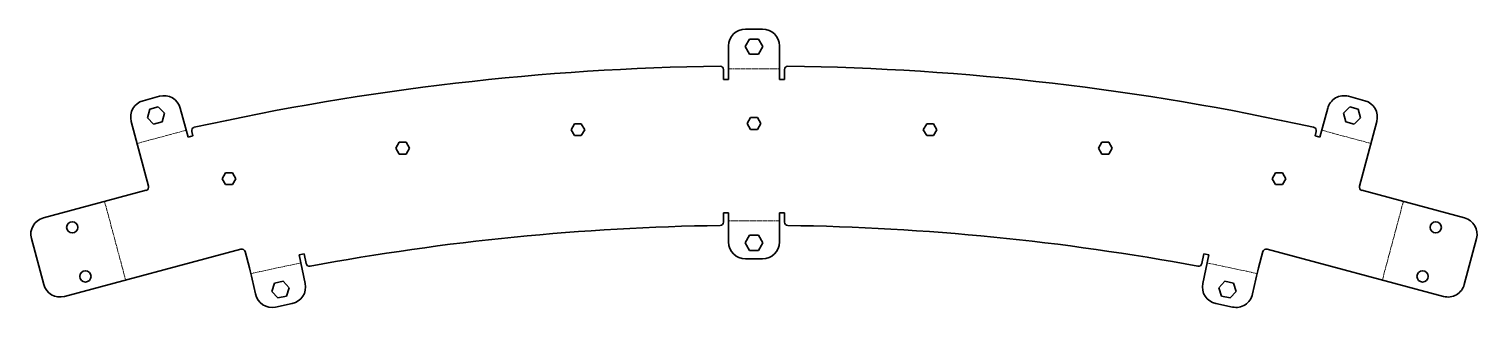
# Model space of a CAD drawing. Header units: inches. Extents: x -1 to 855, y -1 to 164.
import ezdxf

# ---------------------------------------------------------------- set-up
doc = ezdxf.new("R2010")
doc.units = ezdxf.units.IN
doc.header["$MEASUREMENT"] = 0
doc.linetypes.add('Chain', pattern=[13.68, 9.12, -1.14, 2.28, -1.14])
doc.layers.add('SIMUMAK Bend Centerline (ISO)', color=7, linetype='Chain', lineweight=9)
doc.layers.add('SIMUMAK Visible (ISO)', color=7, linetype='Continuous', lineweight=35)

# ---------------------------------------------------------------- blocks, each defined once
blk = doc.blocks.new('PTM-03-COSSL01_Sheet_2_PTM-03-COSSL01 (desplegada)')
at = {"layer": 'SIMUMAK Bend Centerline (ISO)', "ltscale": 0.263158}
for p, q in [((-11.47, 84.5), (18.53, 84.5)), ((-360.52, 40.4), (-331.55, 48.17)), ((338.62, 48.17), (367.59, 40.4)), ((-379.71, 6.15), (-367.28, -40.22)), ((374.35, -40.22), (386.77, 6.15)), ((18.53, -5.37), (-11.47, -5.37)), ((-263.88, -30.12), (-293.39, -36.37)), ((300.46, -36.37), (270.95, -30.12))]:
    blk.add_line(p, q, dxfattribs=at)
at = {"layer": 'SIMUMAK Visible (ISO)'}
for p, q in [((-1.47, 107.93), (8.53, 107.93)), ((-11.47, 78.06), (-11.47, 97.93)), ((-1.66, 97.53), (0.94, 102.03)), ((0.94, 93.03), (-1.66, 97.53)), ((0.94, 102.03), (6.13, 102.03)), ((6.13, 102.03), (8.73, 97.53)), ((8.73, 97.53), (6.13, 93.03)), ((18.53, 97.93), (18.53, 78.06)), ((6.13, 93.03), (0.94, 93.03)), ((-14.47, 78.06), (-14.47, 84)), ((-11.47, 78.06), (-14.47, 78.06)), ((21.53, 78.06), (18.53, 78.06)), ((21.53, 84), (21.53, 78.06)), ((-356.93, 65.63), (-347.27, 68.22)), ((-354.43, 55.53), (-353.08, 60.55)), ((-353.08, 60.55), (-348.07, 61.9)), ((-348.07, 61.9), (-344.39, 58.22)), ((-335.02, 61.15), (-330.48, 44.17)), ((342.09, 61.15), (337.54, 44.17)), ((351.46, 58.22), (355.13, 61.9)), ((364, 65.63), (354.34, 68.22)), ((355.13, 61.9), (360.15, 60.55)), ((360.15, 60.55), (361.5, 55.53)), ((-353.76, 15.17), (-364, 53.38)), ((-350.76, 51.86), (-354.43, 55.53)), ((-345.74, 53.2), (-350.76, 51.86)), ((-344.39, 58.22), (-345.74, 53.2)), ((-104.44, 48.5), (-102.42, 52)), ((-102.42, 52), (-98.38, 52)), ((-98.38, 52), (-96.36, 48.5)), ((-0.51, 52.13), (1.51, 55.63)), ((1.51, 48.63), (-0.51, 52.13)), ((1.51, 55.63), (5.56, 55.63)), ((5.56, 55.63), (7.58, 52.13)), ((7.58, 52.13), (5.56, 48.63)), ((103.43, 48.5), (105.45, 52)), ((105.45, 52), (109.49, 52)), ((109.49, 52), (111.51, 48.5)), ((352.81, 53.2), (351.46, 58.22)), ((357.82, 51.86), (352.81, 53.2)), ((361.5, 55.53), (357.82, 51.86)), ((360.83, 15.17), (371.07, 53.38)), ((-327.58, 44.94), (-330.48, 44.17)), ((-328.25, 47.44), (-327.58, 44.94)), ((-102.42, 45), (-104.44, 48.5)), ((-98.38, 45), (-102.42, 45)), ((-96.36, 48.5), (-98.38, 45)), ((5.56, 48.63), (1.51, 48.63)), ((105.45, 45), (103.43, 48.5)), ((109.49, 45), (105.45, 45)), ((111.51, 48.5), (109.49, 45)), ((334.65, 44.94), (335.32, 47.44)), ((337.54, 44.17), (334.65, 44.94)), ((-207.87, 37.63), (-205.85, 41.13)), ((-205.85, 34.13), (-207.87, 37.63)), ((-205.85, 41.13), (-201.81, 41.13)), ((-201.81, 41.13), (-199.79, 37.63)), ((-199.79, 37.63), (-201.81, 34.13)), ((206.86, 37.63), (208.88, 41.13)), ((208.88, 34.13), (206.86, 37.63)), ((208.88, 41.13), (212.92, 41.13)), ((212.92, 41.13), (214.94, 37.63)), ((214.94, 37.63), (212.92, 34.13)), ((-201.81, 34.13), (-205.85, 34.13)), ((212.92, 34.13), (208.88, 34.13)), ((-310.3, 19.57), (-308.27, 23.07)), ((-308.27, 16.07), (-310.3, 19.57)), ((-308.27, 23.07), (-304.23, 23.07)), ((-304.23, 23.07), (-302.21, 19.57)), ((-302.21, 19.57), (-304.23, 16.07)), ((309.28, 19.57), (311.3, 23.07)), ((311.3, 16.07), (309.28, 19.57)), ((311.3, 23.07), (315.34, 23.07)), ((315.34, 23.07), (317.36, 19.57)), ((317.36, 19.57), (315.34, 16.07)), ((-355.18, 12.72), (-415.82, -3.53)), ((-304.23, 16.07), (-308.27, 16.07)), ((315.34, 16.07), (311.3, 16.07)), ((422.89, -3.53), (362.25, 12.72)), ((-14.47, -0.48), (-11.47, -0.48)), ((-14.47, -6.01), (-14.47, -0.48)), ((-11.47, -17.77), (-11.47, -0.48)), ((18.53, -0.48), (18.53, -17.77)), ((18.53, -0.48), (21.53, -0.48)), ((21.53, -0.48), (21.53, -6.01)), ((-415.65, -42.83), (-422.9, -15.78)), ((-1.66, -18.27), (0.94, -13.77)), ((0.94, -13.77), (6.13, -13.77)), ((6.13, -13.77), (8.73, -18.27)), ((429.96, -15.78), (422.72, -42.83)), ((-403.4, -49.9), (-299.29, -22)), ((-296.84, -23.41), (-294.25, -33.08)), ((-264.9, -25.33), (-261.96, -24.71)), ((-261.32, -42.24), (-264.9, -25.33)), ((-261.96, -24.71), (-260.73, -30.51)), ((0.94, -22.77), (-1.66, -18.27)), ((6.13, -22.77), (0.94, -22.77)), ((8.73, -18.27), (6.13, -22.77)), ((267.8, -30.51), (269.03, -24.71)), ((271.97, -25.33), (268.38, -42.24)), ((269.03, -24.71), (271.97, -25.33)), ((301.32, -33.08), (303.91, -23.41)), ((306.36, -22), (410.47, -49.9)), ((8.53, -27.77), (-1.47, -27.77)), ((-290.67, -48.46), (-292.53, -39.65)), ((-280.97, -46.92), (-279.36, -41.98)), ((-279.36, -41.98), (-274.28, -40.9)), ((-274.28, -40.9), (-270.8, -44.76)), ((277.87, -44.76), (281.35, -40.9)), ((281.35, -40.9), (286.43, -41.98)), ((286.43, -41.98), (288.04, -46.92)), ((297.73, -48.46), (299.6, -39.65)), ((-277.5, -50.78), (-280.97, -46.92)), ((-272.41, -49.71), (-277.5, -50.78)), ((-270.8, -44.76), (-272.41, -49.71)), ((279.48, -49.71), (277.87, -44.76)), ((284.57, -50.78), (279.48, -49.71)), ((288.04, -46.92), (284.57, -50.78)), ((-269.03, -54.1), (-278.81, -56.17)), ((276.1, -54.1), (285.88, -56.17))]:
    blk.add_line(p, q, dxfattribs=at)
for centre in [(-398.8, -9.12), (405.87, -9.12), (-391.03, -38.09), (398.1, -38.09)]:
    blk.add_circle(centre, 3.3, dxfattribs=at)
at = {"layer": 'SIMUMAK Visible (ISO)', "extrusion": (0, 0, -1)}
for centre, radius, start, end in [((1.47, 97.93), 10, 360, 90), ((-8.53, 97.93), 10, 90, 180), ((-3.53, -1437.87), 1524, 77.48347, 89.24708), ((16.47, 84), 2, 89.24708, 180), ((-23.53, 84), 2, 360, 90.75292), ((-3.53, -1437.87), 1524, 90.75292, 102.51653), ((344.68, 58.56), 10, 75, 165), ((-351.75, 58.56), 10, 15, 105), ((354.34, 55.97), 10, 345, 75), ((-361.41, 55.97), 10, 105, 195), ((326.32, 47.96), 2, 345, 77.48347), ((-333.38, 47.96), 2, 102.51653, 195), ((413.24, -13.19), 10, 345, 75), ((16.47, -6.01), 2, 180, 269.19975), ((-23.53, -6.01), 2, 270.80025, 360), ((-420.3, -13.19), 10, 105, 195), ((1.47, -17.77), 10, 270, 360), ((-8.53, -17.77), 10, 180, 270), ((258.78, -30.1), 2, 259.44504, 348.04452), ((-265.85, -30.1), 2, 191.95548, 280.55496), ((271.1, -44.32), 10, 168.04452, 258.04452), ((-278.17, -44.32), 10, 281.95548, 11.95548), ((405.99, -40.24), 10, 255, 345), ((280.88, -46.39), 10, 258.04452, 348.04452), ((-287.95, -46.39), 10, 191.95548, 281.95548), ((-413.06, -40.24), 10, 195, 285)]:
    blk.add_arc(centre, radius, start, end, dxfattribs=at)
at = {"layer": 'SIMUMAK Visible (ISO)'}
for centre, radius, start, end in [((-355.7, 14.65), 2, 285, 15), ((362.76, 14.65), 2, 165, 255), ((3.53, -1437.87), 1430, 90.80025, 100.55496), ((3.53, -1437.87), 1430, 79.44504, 89.19975), ((-298.77, -23.93), 2, 15, 105), ((305.84, -23.93), 2, 75, 165)]:
    blk.add_arc(centre, radius, start, end, dxfattribs=at)
for points in [[(-292.53, -39.65), (-293.1, -37.46), (-293.67, -35.27), (-294.25, -33.08)], [(299.6, -39.65), (300.17, -37.46), (300.74, -35.27), (301.32, -33.08)]]:
    blk.add_open_spline(points, degree=3, dxfattribs=at)

msp = doc.modelspace()

# ---------------------------------------------------------------- block references
msp.add_blockref('PTM-03-COSSL01_Sheet_2_PTM-03-COSSL01 (desplegada)', (423.15, 56.22))

doc.saveas('drawing.dxf')
